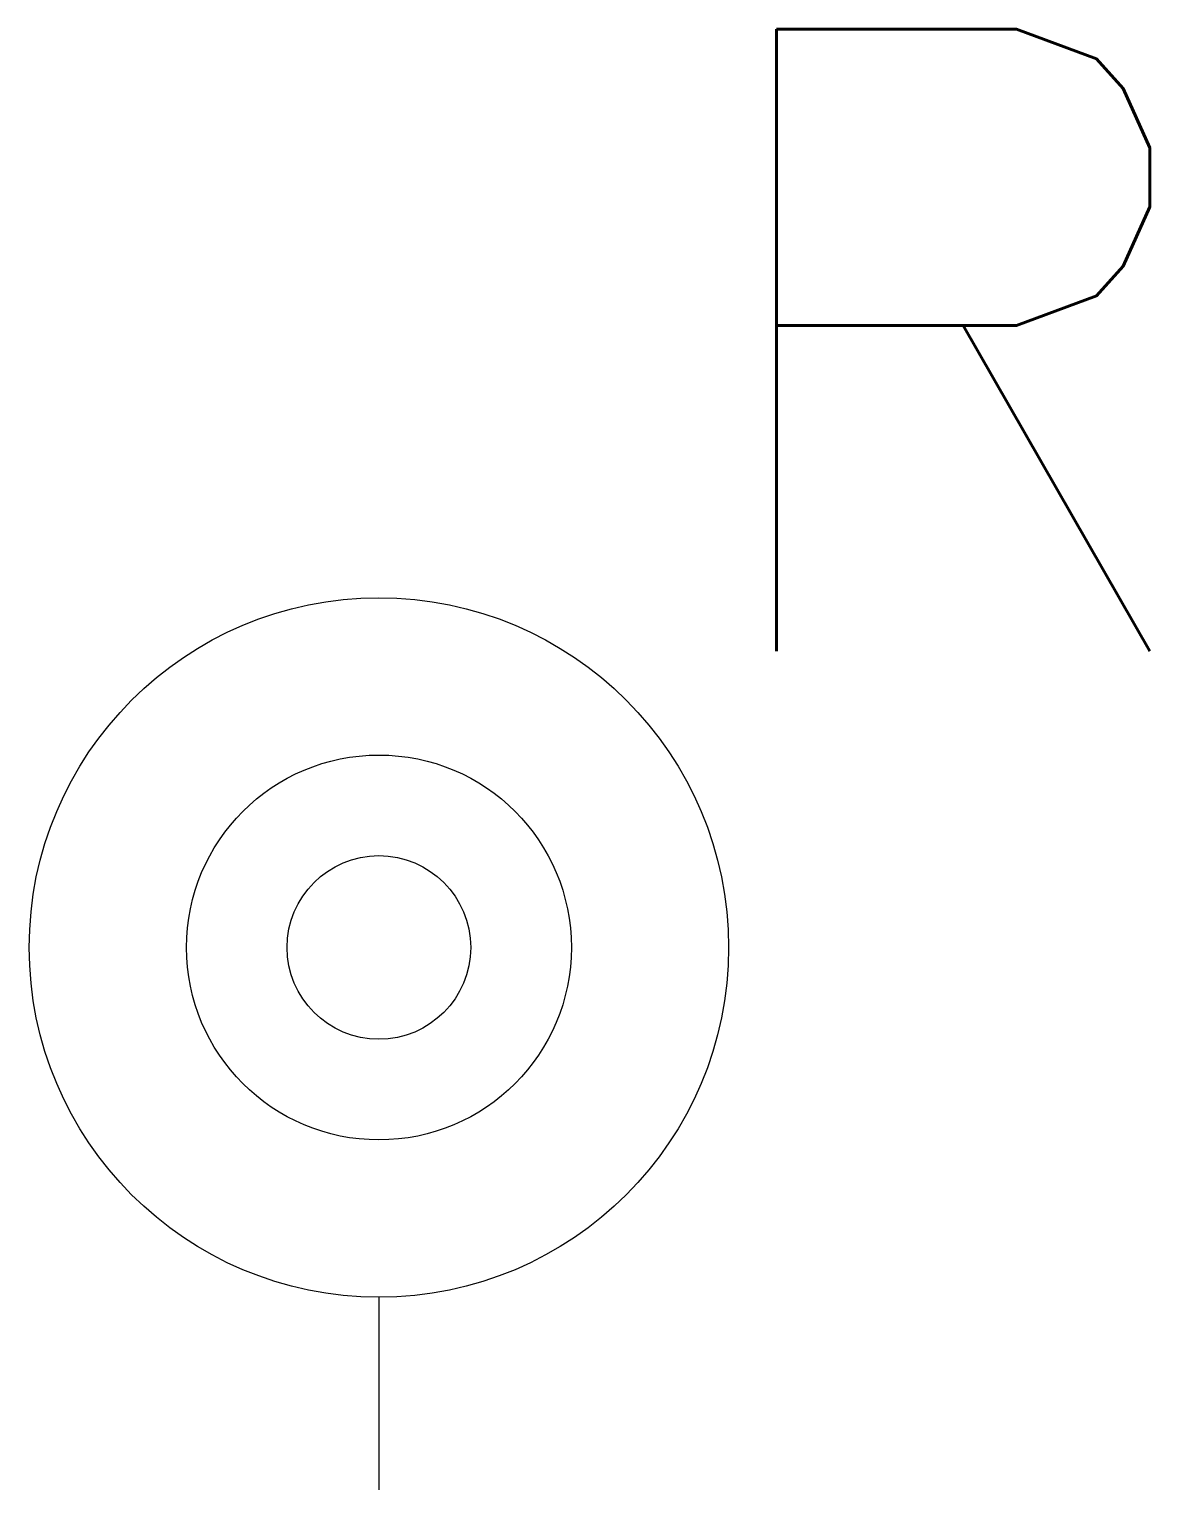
# Model space of a CAD drawing. Extents: x -0.056 to 0.124, y 0 to 0.235.
import ezdxf

# ---------------------------------------------------------------- set-up
doc = ezdxf.new("R2010")
doc.units = 0
doc.header["$LTSCALE"] = 0.5
doc.header["$MEASUREMENT"] = 0
doc.layers.add('TOMADAS-DIVERSAS', color=1, linetype='CONTINUOUS')
doc.styles.add('ROMANS', font='ROMANS.SHX', dxfattribs={"height": 2})

msp = doc.modelspace()

# ---------------------------------------------------------------- linework, layer by layer
at = {"layer": 'TOMADAS-DIVERSAS', "linetype": 'Continuous'}
msp.add_line((0, 0.03097), (0, 0), dxfattribs=at)
for radius in [0.05622, 0.03094, 0.01476]:
    msp.add_circle((0, 0.08719), radius, dxfattribs=at)

# ---------------------------------------------------------------- texts
at = {"layer": 'TOMADAS-DIVERSAS', "linetype": 'Continuous', "style": 'ROMANS'}
msp.add_attdef('R', (0.04678, 0.13482), '', height=0.1, dxfattribs=at)

doc.saveas('drawing.dxf')
